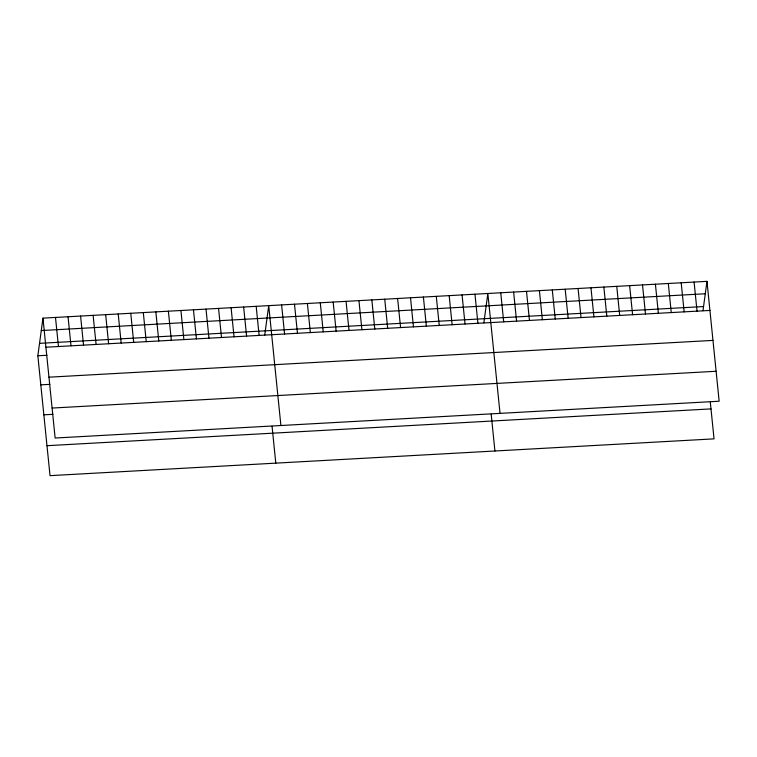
<?xml version="1.0" encoding="UTF-8"?>
<svg xmlns="http://www.w3.org/2000/svg" width="757" height="757" viewBox="0 0 757 757"><rect width="100%" height="100%" fill="white"/><g stroke="black" fill="none" stroke-linecap="round" stroke-linejoin="round"><path stroke-width="1.14" d="M710.303 402.033L714.04 438.861L50.028 475.651L37.85 355.771L42.96 318.139L706.972 281.349L719.15 401.229L55.138 438.029L42.96 318.139M264.742 334.982L268.726 305.629L280.904 425.519M483.865 322.842L487.849 293.489L500.027 413.379M702.988 310.701L706.972 281.349M41.275 330.554L705.287 293.763M39.534 343.347L703.546 306.557M45.912 347.226L709.924 310.436M37.85 355.771L46.972 355.26M48.959 377.185L712.971 340.395M40.802 384.849L49.924 384.348M52.091 408.061L716.103 371.271M43.849 414.817L52.971 414.316M46.981 445.693L711.003 408.894M694.084 282.058L697.036 311.146M681.196 282.777L684.148 311.865M668.308 283.487L671.26 312.575M655.411 284.206L658.372 313.294M642.523 284.916L645.475 314.004M629.635 285.635L632.587 314.723M616.747 286.345L619.699 315.432M603.859 287.064L606.811 316.152M590.962 287.774L593.923 316.861M578.074 288.493L581.026 317.571M565.186 289.202L568.138 318.29M552.298 289.922L555.25 319M539.41 290.631L542.362 319.719M526.512 291.35L529.474 320.429M513.625 292.06L516.577 321.148M500.737 292.77L503.689 321.857M491.179 414.174L494.917 451.002M474.961 294.199L477.913 323.286M462.063 294.918L465.025 324.005M449.175 295.627L452.137 324.715M436.287 296.347L439.24 325.434M423.4 297.056L426.352 326.144M410.512 297.775L413.464 326.863M397.624 298.485L400.576 327.573M384.726 299.204L387.688 328.292M371.838 299.914L374.791 329.002M358.95 300.633L361.903 329.721M346.063 301.343L349.015 330.43M333.175 302.062L336.127 331.15M320.277 302.772L323.239 331.859M307.389 303.491L310.342 332.569M294.501 304.2L297.454 333.288M281.613 304.92L284.566 333.998M272.056 426.323L275.794 463.142M256.178 306.32L259.131 335.408M243.64 307.02L246.593 336.108M231.093 307.711L234.045 336.799M218.555 308.411L221.508 337.499M206.008 309.102L208.96 338.19M193.47 309.802L196.423 338.89M180.923 310.493L183.875 339.581M168.385 311.193L171.337 340.272M155.838 311.884L158.79 340.972M143.3 312.575L146.252 341.662M130.753 313.275L133.705 342.363M118.215 313.966L121.167 343.053M105.668 314.666L108.62 343.754M93.13 315.357L96.082 344.444M80.583 316.057L83.535 345.145M68.045 316.748L70.997 345.835M55.498 317.448L58.45 346.526"/></g></svg>
